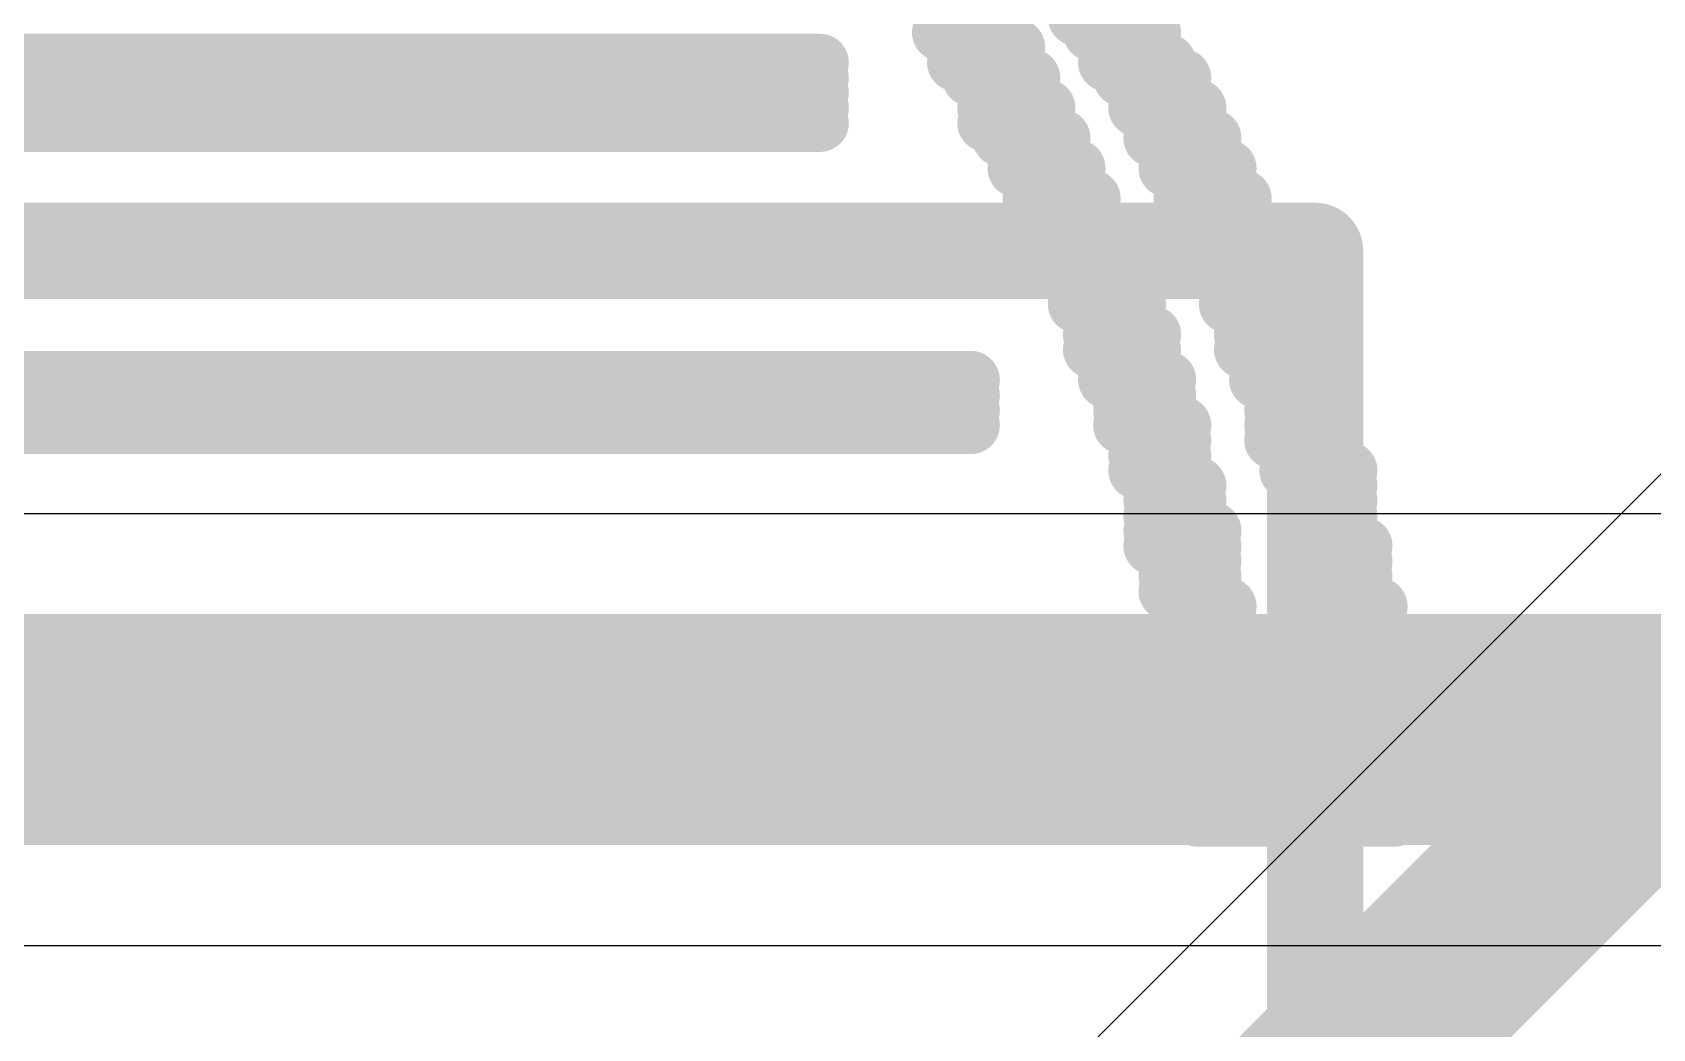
# Model space of a CAD drawing. Header units: inches. Extents: x -0.2 to 15.8, y 0 to 3.5.
# Drawn here: x 0.8012 to 0.8854, y 0.2575 to 0.3092 of the extents above; entities that cross this region are included whole.
import ezdxf

# ---------------------------------------------------------------- set-up
doc = ezdxf.new("R2010")
doc.units = ezdxf.units.IN
doc.header["$MEASUREMENT"] = 0
for name, color, linetype in [('Bottom Overlay', 54, 'Continuous'), ('Signal_2', 76, 'Continuous'), ('Top Layer', 1, 'Continuous'), ('Top Overlay', 2, 'Continuous')]:
    doc.layers.add(name, color=color, linetype=linetype)

msp = doc.modelspace()

# ---------------------------------------------------------------- linework, layer by layer
at = {"layer": 'Bottom Overlay'}
for points in [[(0.84844, 0.310019, 0.003, 0.003, 0), (0.85158, 0.310019, 0.003, 0.003, 0)], [(0.855505, 0.310019, 0.003, 0.003, 0), (0.858645, 0.310019, 0.003, 0.003, 0)], [(0.84844, 0.309234, 0.003, 0.003, 0), (0.85158, 0.309234, 0.003, 0.003, 0)], [(0.85629, 0.309234, 0.003, 0.003, 0), (0.85943, 0.309234, 0.003, 0.003, 0)], [(0.794271, 0.307663, 0.003, 0.003, 0), (0.842159, 0.307663, 0.003, 0.003, 0)], [(0.849225, 0.308449, 0.003, 0.003, 0), (0.852365, 0.308449, 0.003, 0.003, 0)], [(0.849225, 0.307663, 0.003, 0.003, 0), (0.852365, 0.307663, 0.003, 0.003, 0)], [(0.857075, 0.308449, 0.003, 0.003, 0), (0.85943, 0.308449, 0.003, 0.003, 0)], [(0.857075, 0.307663, 0.003, 0.003, 0), (0.860215, 0.307663, 0.003, 0.003, 0)], [(0.791131, 0.306878, 0.003, 0.003, 0), (0.842159, 0.306878, 0.003, 0.003, 0)], [(0.85001, 0.306878, 0.003, 0.003, 0), (0.85315, 0.306878, 0.003, 0.003, 0)], [(0.85786, 0.306878, 0.003, 0.003, 0), (0.861, 0.306878, 0.003, 0.003, 0)], [(0.791131, 0.306093, 0.003, 0.003, 0), (0.842159, 0.306093, 0.003, 0.003, 0)], [(0.850795, 0.306093, 0.003, 0.003, 0), (0.85315, 0.306093, 0.003, 0.003, 0)], [(0.858645, 0.306093, 0.003, 0.003, 0), (0.861, 0.306093, 0.003, 0.003, 0)], [(0.791131, 0.305308, 0.003, 0.003, 0), (0.842159, 0.305308, 0.003, 0.003, 0)], [(0.850795, 0.305308, 0.003, 0.003, 0), (0.853935, 0.305308, 0.003, 0.003, 0)], [(0.858645, 0.305308, 0.003, 0.003, 0), (0.861785, 0.305308, 0.003, 0.003, 0)], [(0.791131, 0.304523, 0.003, 0.003, 0), (0.842159, 0.304523, 0.003, 0.003, 0)], [(0.850795, 0.304523, 0.003, 0.003, 0), (0.853935, 0.304523, 0.003, 0.003, 0)], [(0.85943, 0.304523, 0.003, 0.003, 0), (0.861785, 0.304523, 0.003, 0.003, 0)], [(0.85158, 0.303738, 0.003, 0.003, 0), (0.85472, 0.303738, 0.003, 0.003, 0)], [(0.85943, 0.303738, 0.003, 0.003, 0), (0.86257, 0.303738, 0.003, 0.003, 0)], [(0.852365, 0.302953, 0.003, 0.003, 0), (0.85472, 0.302953, 0.003, 0.003, 0)], [(0.860215, 0.302953, 0.003, 0.003, 0), (0.86257, 0.302953, 0.003, 0.003, 0)], [(0.852365, 0.302168, 0.003, 0.003, 0), (0.855505, 0.302168, 0.003, 0.003, 0)], [(0.860215, 0.302168, 0.003, 0.003, 0), (0.863356, 0.302168, 0.003, 0.003, 0)], [(0.85315, 0.301383, 0.003, 0.003, 0), (0.855505, 0.301383, 0.003, 0.003, 0)], [(0.861, 0.301383, 0.003, 0.003, 0), (0.863356, 0.301383, 0.003, 0.003, 0)], [(0.85315, 0.300598, 0.003, 0.003, 0), (0.85629, 0.300598, 0.003, 0.003, 0)], [(0.861, 0.300598, 0.003, 0.003, 0), (0.86414, 0.300598, 0.003, 0.003, 0)], [(0.853935, 0.299813, 0.003, 0.003, 0), (0.85629, 0.299813, 0.003, 0.003, 0)], [(0.861785, 0.299813, 0.003, 0.003, 0), (0.86414, 0.299813, 0.003, 0.003, 0)], [(0.853935, 0.299028, 0.003, 0.003, 0), (0.857075, 0.299028, 0.003, 0.003, 0)], [(0.861785, 0.299028, 0.003, 0.003, 0), (0.864926, 0.299028, 0.003, 0.003, 0)], [(0.853935, 0.298243, 0.003, 0.003, 0), (0.857075, 0.298243, 0.003, 0.003, 0)], [(0.86257, 0.298243, 0.003, 0.003, 0), (0.864926, 0.298243, 0.003, 0.003, 0)], [(0.85472, 0.297458, 0.003, 0.003, 0), (0.85786, 0.297458, 0.003, 0.003, 0)], [(0.85472, 0.296673, 0.003, 0.003, 0), (0.85786, 0.296673, 0.003, 0.003, 0)], [(0.86257, 0.297458, 0.003, 0.003, 0), (0.865711, 0.297458, 0.003, 0.003, 0)], [(0.86257, 0.296673, 0.003, 0.003, 0), (0.865711, 0.296673, 0.003, 0.003, 0)], [(0.855505, 0.295888, 0.003, 0.003, 0), (0.85786, 0.295888, 0.003, 0.003, 0)], [(0.863356, 0.295888, 0.003, 0.003, 0), (0.866496, 0.295888, 0.003, 0.003, 0)], [(0.855505, 0.295103, 0.003, 0.003, 0), (0.858645, 0.295103, 0.003, 0.003, 0)], [(0.863356, 0.295103, 0.003, 0.003, 0), (0.866496, 0.295103, 0.003, 0.003, 0)], [(0.85629, 0.294318, 0.003, 0.003, 0), (0.858645, 0.294318, 0.003, 0.003, 0)], [(0.86414, 0.294318, 0.003, 0.003, 0), (0.866496, 0.294318, 0.003, 0.003, 0)], [(0.85629, 0.293533, 0.003, 0.003, 0), (0.85943, 0.293533, 0.003, 0.003, 0)], [(0.86414, 0.293533, 0.003, 0.003, 0), (0.867281, 0.293533, 0.003, 0.003, 0)], [(0.85629, 0.292748, 0.003, 0.003, 0), (0.85943, 0.292748, 0.003, 0.003, 0)], [(0.86414, 0.292748, 0.003, 0.003, 0), (0.867281, 0.292748, 0.003, 0.003, 0)], [(0.857075, 0.291963, 0.003, 0.003, 0), (0.85943, 0.291963, 0.003, 0.003, 0)], [(0.864926, 0.291963, 0.003, 0.003, 0), (0.868066, 0.291963, 0.003, 0.003, 0)], [(0.782496, 0.291178, 0.003, 0.003, 0), (0.85001, 0.291178, 0.003, 0.003, 0)], [(0.857075, 0.291178, 0.003, 0.003, 0), (0.860215, 0.291178, 0.003, 0.003, 0)], [(0.864926, 0.291178, 0.003, 0.003, 0), (0.868066, 0.291178, 0.003, 0.003, 0)], [(0.783281, 0.290392, 0.003, 0.003, 0), (0.85001, 0.290392, 0.003, 0.003, 0)], [(0.85786, 0.290392, 0.003, 0.003, 0), (0.860215, 0.290392, 0.003, 0.003, 0)], [(0.865711, 0.290392, 0.003, 0.003, 0), (0.868066, 0.290392, 0.003, 0.003, 0)], [(0.782496, 0.289607, 0.003, 0.003, 0), (0.85001, 0.289607, 0.003, 0.003, 0)], [(0.85786, 0.289607, 0.003, 0.003, 0), (0.860215, 0.289607, 0.003, 0.003, 0)], [(0.865711, 0.289607, 0.003, 0.003, 0), (0.868066, 0.289607, 0.003, 0.003, 0)], [(0.782496, 0.288822, 0.003, 0.003, 0), (0.85001, 0.288822, 0.003, 0.003, 0)], [(0.85786, 0.288822, 0.003, 0.003, 0), (0.861, 0.288822, 0.003, 0.003, 0)], [(0.865711, 0.288822, 0.003, 0.003, 0), (0.868851, 0.288822, 0.003, 0.003, 0)], [(0.858645, 0.288037, 0.003, 0.003, 0), (0.861, 0.288037, 0.003, 0.003, 0)], [(0.865711, 0.288037, 0.003, 0.003, 0), (0.868851, 0.288037, 0.003, 0.003, 0)], [(0.858645, 0.287252, 0.003, 0.003, 0), (0.861, 0.287252, 0.003, 0.003, 0)], [(0.866496, 0.287252, 0.003, 0.003, 0), (0.868851, 0.287252, 0.003, 0.003, 0)], [(0.858645, 0.286467, 0.003, 0.003, 0), (0.861, 0.286467, 0.003, 0.003, 0)], [(0.866496, 0.286467, 0.003, 0.003, 0), (0.869636, 0.286467, 0.003, 0.003, 0)], [(0.85943, 0.285682, 0.003, 0.003, 0), (0.861785, 0.285682, 0.003, 0.003, 0)], [(0.85943, 0.284897, 0.003, 0.003, 0), (0.861785, 0.284897, 0.003, 0.003, 0)], [(0.867281, 0.285682, 0.003, 0.003, 0), (0.869636, 0.285682, 0.003, 0.003, 0)], [(0.867281, 0.284897, 0.003, 0.003, 0), (0.869636, 0.284897, 0.003, 0.003, 0)], [(0.85943, 0.284112, 0.003, 0.003, 0), (0.861785, 0.284112, 0.003, 0.003, 0)], [(0.867281, 0.284112, 0.003, 0.003, 0), (0.869636, 0.284112, 0.003, 0.003, 0)], [(0.85943, 0.283327, 0.003, 0.003, 0), (0.86257, 0.283327, 0.003, 0.003, 0)], [(0.867281, 0.283327, 0.003, 0.003, 0), (0.869636, 0.283327, 0.003, 0.003, 0)], [(0.85943, 0.282542, 0.003, 0.003, 0), (0.86257, 0.282542, 0.003, 0.003, 0)], [(0.867281, 0.282542, 0.003, 0.003, 0), (0.870421, 0.282542, 0.003, 0.003, 0)], [(0.860215, 0.281757, 0.003, 0.003, 0), (0.86257, 0.281757, 0.003, 0.003, 0)], [(0.867281, 0.281757, 0.003, 0.003, 0), (0.870421, 0.281757, 0.003, 0.003, 0)], [(0.860215, 0.280972, 0.003, 0.003, 0), (0.86257, 0.280972, 0.003, 0.003, 0)], [(0.868066, 0.280972, 0.003, 0.003, 0), (0.870421, 0.280972, 0.003, 0.003, 0)], [(0.860215, 0.280187, 0.003, 0.003, 0), (0.86257, 0.280187, 0.003, 0.003, 0)], [(0.868066, 0.280187, 0.003, 0.003, 0), (0.870421, 0.280187, 0.003, 0.003, 0)], [(0.861, 0.279402, 0.003, 0.003, 0), (0.863356, 0.279402, 0.003, 0.003, 0)], [(0.868066, 0.279402, 0.003, 0.003, 0), (0.871206, 0.279402, 0.003, 0.003, 0)], [(0.861, 0.278617, 0.003, 0.003, 0), (0.863356, 0.278617, 0.003, 0.003, 0)], [(0.868066, 0.278617, 0.003, 0.003, 0), (0.871206, 0.278617, 0.003, 0.003, 0)], [(0.861, 0.277832, 0.003, 0.003, 0), (0.863356, 0.277832, 0.003, 0.003, 0)], [(0.868851, 0.277832, 0.003, 0.003, 0), (0.871206, 0.277832, 0.003, 0.003, 0)], [(0.861, 0.277047, 0.003, 0.003, 0), (0.863356, 0.277047, 0.003, 0.003, 0)], [(0.868851, 0.277047, 0.003, 0.003, 0), (0.871206, 0.277047, 0.003, 0.003, 0)], [(0.861, 0.276262, 0.003, 0.003, 0), (0.863356, 0.276262, 0.003, 0.003, 0)], [(0.868851, 0.276262, 0.003, 0.003, 0), (0.871206, 0.276262, 0.003, 0.003, 0)], [(0.780926, 0.275477, 0.003, 0.003, 0), (0.85472, 0.275477, 0.003, 0.003, 0)], [(0.861, 0.275477, 0.003, 0.003, 0), (0.863356, 0.275477, 0.003, 0.003, 0)], [(0.868851, 0.275477, 0.003, 0.003, 0), (0.871206, 0.275477, 0.003, 0.003, 0)], [(0.77386, 0.274692, 0.003, 0.003, 0), (0.85472, 0.274692, 0.003, 0.003, 0)], [(0.861, 0.274692, 0.003, 0.003, 0), (0.863356, 0.274692, 0.003, 0.003, 0)], [(0.868851, 0.274692, 0.003, 0.003, 0), (0.871206, 0.274692, 0.003, 0.003, 0)], [(0.77386, 0.273121, 0.003, 0.003, 0), (0.85472, 0.273121, 0.003, 0.003, 0)], [(0.774645, 0.273906, 0.003, 0.003, 0), (0.85472, 0.273906, 0.003, 0.003, 0)], [(0.861, 0.273906, 0.003, 0.003, 0), (0.86414, 0.273906, 0.003, 0.003, 0)], [(0.861, 0.273121, 0.003, 0.003, 0), (0.86414, 0.273121, 0.003, 0.003, 0)], [(0.868851, 0.273906, 0.003, 0.003, 0), (0.871206, 0.273906, 0.003, 0.003, 0)], [(0.868851, 0.273121, 0.003, 0.003, 0), (0.871206, 0.273121, 0.003, 0.003, 0)], [(0.861, 0.272336, 0.003, 0.003, 0), (0.86414, 0.272336, 0.003, 0.003, 0)], [(0.868851, 0.272336, 0.003, 0.003, 0), (0.871206, 0.272336, 0.003, 0.003, 0)], [(0.861, 0.271551, 0.003, 0.003, 0), (0.86414, 0.271551, 0.003, 0.003, 0)], [(0.868851, 0.271551, 0.003, 0.003, 0), (0.871206, 0.271551, 0.003, 0.003, 0)], [(0.861785, 0.270766, 0.003, 0.003, 0), (0.871991, 0.270766, 0.003, 0.003, 0)], [(0.861785, 0.269981, 0.003, 0.003, 0), (0.871991, 0.269981, 0.003, 0.003, 0)], [(0.861785, 0.269196, 0.003, 0.003, 0), (0.871991, 0.269196, 0.003, 0.003, 0)], [(0.861785, 0.268411, 0.003, 0.003, 0), (0.871991, 0.268411, 0.003, 0.003, 0)]]:
    msp.add_lwpolyline(points, format="xyseb", dxfattribs=at)
for points in [[(0.84769, 0.310019, 0.0015, 0.0015, 1), (0.84919, 0.310019, 0.0015, 0.0015, 1)], [(0.85083, 0.310019, 0.0015, 0.0015, 1), (0.85233, 0.310019, 0.0015, 0.0015, 1)], [(0.854755, 0.310019, 0.0015, 0.0015, 1), (0.856255, 0.310019, 0.0015, 0.0015, 1)], [(0.857895, 0.310019, 0.0015, 0.0015, 1), (0.859395, 0.310019, 0.0015, 0.0015, 1)], [(0.84769, 0.309234, 0.0015, 0.0015, 1), (0.84919, 0.309234, 0.0015, 0.0015, 1)], [(0.85083, 0.309234, 0.0015, 0.0015, 1), (0.85233, 0.309234, 0.0015, 0.0015, 1)], [(0.85554, 0.309234, 0.0015, 0.0015, 1), (0.85704, 0.309234, 0.0015, 0.0015, 1)], [(0.85868, 0.309234, 0.0015, 0.0015, 1), (0.86018, 0.309234, 0.0015, 0.0015, 1)], [(0.841409, 0.307663, 0.0015, 0.0015, 1), (0.842909, 0.307663, 0.0015, 0.0015, 1)], [(0.848475, 0.308449, 0.0015, 0.0015, 1), (0.849975, 0.308449, 0.0015, 0.0015, 1)], [(0.848475, 0.307663, 0.0015, 0.0015, 1), (0.849975, 0.307663, 0.0015, 0.0015, 1)], [(0.851615, 0.308449, 0.0015, 0.0015, 1), (0.853115, 0.308449, 0.0015, 0.0015, 1)], [(0.851615, 0.307663, 0.0015, 0.0015, 1), (0.853115, 0.307663, 0.0015, 0.0015, 1)], [(0.856325, 0.308449, 0.0015, 0.0015, 1), (0.857825, 0.308449, 0.0015, 0.0015, 1)], [(0.856325, 0.307663, 0.0015, 0.0015, 1), (0.857825, 0.307663, 0.0015, 0.0015, 1)], [(0.85868, 0.308449, 0.0015, 0.0015, 1), (0.86018, 0.308449, 0.0015, 0.0015, 1)], [(0.859465, 0.307663, 0.0015, 0.0015, 1), (0.860965, 0.307663, 0.0015, 0.0015, 1)], [(0.841409, 0.306878, 0.0015, 0.0015, 1), (0.842909, 0.306878, 0.0015, 0.0015, 1)], [(0.84926, 0.306878, 0.0015, 0.0015, 1), (0.85076, 0.306878, 0.0015, 0.0015, 1)], [(0.8524, 0.306878, 0.0015, 0.0015, 1), (0.8539, 0.306878, 0.0015, 0.0015, 1)], [(0.85711, 0.306878, 0.0015, 0.0015, 1), (0.85861, 0.306878, 0.0015, 0.0015, 1)], [(0.86025, 0.306878, 0.0015, 0.0015, 1), (0.86175, 0.306878, 0.0015, 0.0015, 1)], [(0.841409, 0.306093, 0.0015, 0.0015, 1), (0.842909, 0.306093, 0.0015, 0.0015, 1)], [(0.850045, 0.306093, 0.0015, 0.0015, 1), (0.851545, 0.306093, 0.0015, 0.0015, 1)], [(0.8524, 0.306093, 0.0015, 0.0015, 1), (0.8539, 0.306093, 0.0015, 0.0015, 1)], [(0.857895, 0.306093, 0.0015, 0.0015, 1), (0.859395, 0.306093, 0.0015, 0.0015, 1)], [(0.86025, 0.306093, 0.0015, 0.0015, 1), (0.86175, 0.306093, 0.0015, 0.0015, 1)], [(0.841409, 0.305308, 0.0015, 0.0015, 1), (0.842909, 0.305308, 0.0015, 0.0015, 1)], [(0.850045, 0.305308, 0.0015, 0.0015, 1), (0.851545, 0.305308, 0.0015, 0.0015, 1)], [(0.853185, 0.305308, 0.0015, 0.0015, 1), (0.854685, 0.305308, 0.0015, 0.0015, 1)], [(0.857895, 0.305308, 0.0015, 0.0015, 1), (0.859395, 0.305308, 0.0015, 0.0015, 1)], [(0.861035, 0.305308, 0.0015, 0.0015, 1), (0.862535, 0.305308, 0.0015, 0.0015, 1)], [(0.841409, 0.304523, 0.0015, 0.0015, 1), (0.842909, 0.304523, 0.0015, 0.0015, 1)], [(0.850045, 0.304523, 0.0015, 0.0015, 1), (0.851545, 0.304523, 0.0015, 0.0015, 1)], [(0.853185, 0.304523, 0.0015, 0.0015, 1), (0.854685, 0.304523, 0.0015, 0.0015, 1)], [(0.85868, 0.304523, 0.0015, 0.0015, 1), (0.86018, 0.304523, 0.0015, 0.0015, 1)], [(0.861035, 0.304523, 0.0015, 0.0015, 1), (0.862535, 0.304523, 0.0015, 0.0015, 1)], [(0.85083, 0.303738, 0.0015, 0.0015, 1), (0.85233, 0.303738, 0.0015, 0.0015, 1)], [(0.85397, 0.303738, 0.0015, 0.0015, 1), (0.85547, 0.303738, 0.0015, 0.0015, 1)], [(0.85868, 0.303738, 0.0015, 0.0015, 1), (0.86018, 0.303738, 0.0015, 0.0015, 1)], [(0.86182, 0.303738, 0.0015, 0.0015, 1), (0.86332, 0.303738, 0.0015, 0.0015, 1)], [(0.851615, 0.302953, 0.0015, 0.0015, 1), (0.853115, 0.302953, 0.0015, 0.0015, 1)], [(0.85397, 0.302953, 0.0015, 0.0015, 1), (0.85547, 0.302953, 0.0015, 0.0015, 1)], [(0.859465, 0.302953, 0.0015, 0.0015, 1), (0.860965, 0.302953, 0.0015, 0.0015, 1)], [(0.86182, 0.302953, 0.0015, 0.0015, 1), (0.86332, 0.302953, 0.0015, 0.0015, 1)], [(0.851615, 0.302168, 0.0015, 0.0015, 1), (0.853115, 0.302168, 0.0015, 0.0015, 1)], [(0.854755, 0.302168, 0.0015, 0.0015, 1), (0.856255, 0.302168, 0.0015, 0.0015, 1)], [(0.859465, 0.302168, 0.0015, 0.0015, 1), (0.860965, 0.302168, 0.0015, 0.0015, 1)], [(0.862606, 0.302168, 0.0015, 0.0015, 1), (0.864105, 0.302168, 0.0015, 0.0015, 1)], [(0.8524, 0.301383, 0.0015, 0.0015, 1), (0.8539, 0.301383, 0.0015, 0.0015, 1)], [(0.854755, 0.301383, 0.0015, 0.0015, 1), (0.856255, 0.301383, 0.0015, 0.0015, 1)], [(0.86025, 0.301383, 0.0015, 0.0015, 1), (0.86175, 0.301383, 0.0015, 0.0015, 1)], [(0.862606, 0.301383, 0.0015, 0.0015, 1), (0.864105, 0.301383, 0.0015, 0.0015, 1)], [(0.8524, 0.300598, 0.0015, 0.0015, 1), (0.8539, 0.300598, 0.0015, 0.0015, 1)], [(0.85554, 0.300598, 0.0015, 0.0015, 1), (0.85704, 0.300598, 0.0015, 0.0015, 1)], [(0.86025, 0.300598, 0.0015, 0.0015, 1), (0.86175, 0.300598, 0.0015, 0.0015, 1)], [(0.86339, 0.300598, 0.0015, 0.0015, 1), (0.864891, 0.300598, 0.0015, 0.0015, 1)], [(0.853185, 0.299813, 0.0015, 0.0015, 1), (0.854685, 0.299813, 0.0015, 0.0015, 1)], [(0.85554, 0.299813, 0.0015, 0.0015, 1), (0.85704, 0.299813, 0.0015, 0.0015, 1)], [(0.861035, 0.299813, 0.0015, 0.0015, 1), (0.862535, 0.299813, 0.0015, 0.0015, 1)], [(0.86339, 0.299813, 0.0015, 0.0015, 1), (0.864891, 0.299813, 0.0015, 0.0015, 1)], [(0.853185, 0.299028, 0.0015, 0.0015, 1), (0.854685, 0.299028, 0.0015, 0.0015, 1)], [(0.856325, 0.299028, 0.0015, 0.0015, 1), (0.857825, 0.299028, 0.0015, 0.0015, 1)], [(0.861035, 0.299028, 0.0015, 0.0015, 1), (0.862535, 0.299028, 0.0015, 0.0015, 1)], [(0.864175, 0.299028, 0.0015, 0.0015, 1), (0.865676, 0.299028, 0.0015, 0.0015, 1)], [(0.853185, 0.298243, 0.0015, 0.0015, 1), (0.854685, 0.298243, 0.0015, 0.0015, 1)], [(0.856325, 0.298243, 0.0015, 0.0015, 1), (0.857825, 0.298243, 0.0015, 0.0015, 1)], [(0.86182, 0.298243, 0.0015, 0.0015, 1), (0.86332, 0.298243, 0.0015, 0.0015, 1)], [(0.864175, 0.298243, 0.0015, 0.0015, 1), (0.865676, 0.298243, 0.0015, 0.0015, 1)], [(0.85397, 0.297458, 0.0015, 0.0015, 1), (0.85547, 0.297458, 0.0015, 0.0015, 1)], [(0.85397, 0.296673, 0.0015, 0.0015, 1), (0.85547, 0.296673, 0.0015, 0.0015, 1)], [(0.85711, 0.297458, 0.0015, 0.0015, 1), (0.85861, 0.297458, 0.0015, 0.0015, 1)], [(0.85711, 0.296673, 0.0015, 0.0015, 1), (0.85861, 0.296673, 0.0015, 0.0015, 1)], [(0.86182, 0.297458, 0.0015, 0.0015, 1), (0.86332, 0.297458, 0.0015, 0.0015, 1)], [(0.86182, 0.296673, 0.0015, 0.0015, 1), (0.86332, 0.296673, 0.0015, 0.0015, 1)], [(0.864961, 0.297458, 0.0015, 0.0015, 1), (0.866461, 0.297458, 0.0015, 0.0015, 1)], [(0.864961, 0.296673, 0.0015, 0.0015, 1), (0.866461, 0.296673, 0.0015, 0.0015, 1)], [(0.854755, 0.295888, 0.0015, 0.0015, 1), (0.856255, 0.295888, 0.0015, 0.0015, 1)], [(0.85711, 0.295888, 0.0015, 0.0015, 1), (0.85861, 0.295888, 0.0015, 0.0015, 1)], [(0.862606, 0.295888, 0.0015, 0.0015, 1), (0.864105, 0.295888, 0.0015, 0.0015, 1)], [(0.865746, 0.295888, 0.0015, 0.0015, 1), (0.867246, 0.295888, 0.0015, 0.0015, 1)], [(0.854755, 0.295103, 0.0015, 0.0015, 1), (0.856255, 0.295103, 0.0015, 0.0015, 1)], [(0.857895, 0.295103, 0.0015, 0.0015, 1), (0.859395, 0.295103, 0.0015, 0.0015, 1)], [(0.862606, 0.295103, 0.0015, 0.0015, 1), (0.864105, 0.295103, 0.0015, 0.0015, 1)], [(0.865746, 0.295103, 0.0015, 0.0015, 1), (0.867246, 0.295103, 0.0015, 0.0015, 1)], [(0.85554, 0.294318, 0.0015, 0.0015, 1), (0.85704, 0.294318, 0.0015, 0.0015, 1)], [(0.857895, 0.294318, 0.0015, 0.0015, 1), (0.859395, 0.294318, 0.0015, 0.0015, 1)], [(0.86339, 0.294318, 0.0015, 0.0015, 1), (0.864891, 0.294318, 0.0015, 0.0015, 1)], [(0.865746, 0.294318, 0.0015, 0.0015, 1), (0.867246, 0.294318, 0.0015, 0.0015, 1)], [(0.85554, 0.293533, 0.0015, 0.0015, 1), (0.85704, 0.293533, 0.0015, 0.0015, 1)], [(0.85868, 0.293533, 0.0015, 0.0015, 1), (0.86018, 0.293533, 0.0015, 0.0015, 1)], [(0.86339, 0.293533, 0.0015, 0.0015, 1), (0.864891, 0.293533, 0.0015, 0.0015, 1)], [(0.866531, 0.293533, 0.0015, 0.0015, 1), (0.868031, 0.293533, 0.0015, 0.0015, 1)], [(0.85554, 0.292748, 0.0015, 0.0015, 1), (0.85704, 0.292748, 0.0015, 0.0015, 1)], [(0.85868, 0.292748, 0.0015, 0.0015, 1), (0.86018, 0.292748, 0.0015, 0.0015, 1)], [(0.86339, 0.292748, 0.0015, 0.0015, 1), (0.864891, 0.292748, 0.0015, 0.0015, 1)], [(0.866531, 0.292748, 0.0015, 0.0015, 1), (0.868031, 0.292748, 0.0015, 0.0015, 1)], [(0.856325, 0.291963, 0.0015, 0.0015, 1), (0.857825, 0.291963, 0.0015, 0.0015, 1)], [(0.85868, 0.291963, 0.0015, 0.0015, 1), (0.86018, 0.291963, 0.0015, 0.0015, 1)], [(0.864175, 0.291963, 0.0015, 0.0015, 1), (0.865676, 0.291963, 0.0015, 0.0015, 1)], [(0.867316, 0.291963, 0.0015, 0.0015, 1), (0.868816, 0.291963, 0.0015, 0.0015, 1)], [(0.84926, 0.291178, 0.0015, 0.0015, 1), (0.85076, 0.291178, 0.0015, 0.0015, 1)], [(0.856325, 0.291178, 0.0015, 0.0015, 1), (0.857825, 0.291178, 0.0015, 0.0015, 1)], [(0.859465, 0.291178, 0.0015, 0.0015, 1), (0.860965, 0.291178, 0.0015, 0.0015, 1)], [(0.864175, 0.291178, 0.0015, 0.0015, 1), (0.865676, 0.291178, 0.0015, 0.0015, 1)], [(0.867316, 0.291178, 0.0015, 0.0015, 1), (0.868816, 0.291178, 0.0015, 0.0015, 1)], [(0.84926, 0.290392, 0.0015, 0.0015, 1), (0.85076, 0.290392, 0.0015, 0.0015, 1)], [(0.85711, 0.290392, 0.0015, 0.0015, 1), (0.85861, 0.290392, 0.0015, 0.0015, 1)], [(0.859465, 0.290392, 0.0015, 0.0015, 1), (0.860965, 0.290392, 0.0015, 0.0015, 1)], [(0.864961, 0.290392, 0.0015, 0.0015, 1), (0.866461, 0.290392, 0.0015, 0.0015, 1)], [(0.867316, 0.290392, 0.0015, 0.0015, 1), (0.868816, 0.290392, 0.0015, 0.0015, 1)], [(0.84926, 0.289607, 0.0015, 0.0015, 1), (0.85076, 0.289607, 0.0015, 0.0015, 1)], [(0.85711, 0.289607, 0.0015, 0.0015, 1), (0.85861, 0.289607, 0.0015, 0.0015, 1)], [(0.859465, 0.289607, 0.0015, 0.0015, 1), (0.860965, 0.289607, 0.0015, 0.0015, 1)], [(0.864961, 0.289607, 0.0015, 0.0015, 1), (0.866461, 0.289607, 0.0015, 0.0015, 1)], [(0.867316, 0.289607, 0.0015, 0.0015, 1), (0.868816, 0.289607, 0.0015, 0.0015, 1)], [(0.84926, 0.288822, 0.0015, 0.0015, 1), (0.85076, 0.288822, 0.0015, 0.0015, 1)], [(0.85711, 0.288822, 0.0015, 0.0015, 1), (0.85861, 0.288822, 0.0015, 0.0015, 1)], [(0.86025, 0.288822, 0.0015, 0.0015, 1), (0.86175, 0.288822, 0.0015, 0.0015, 1)], [(0.864961, 0.288822, 0.0015, 0.0015, 1), (0.866461, 0.288822, 0.0015, 0.0015, 1)], [(0.868101, 0.288822, 0.0015, 0.0015, 1), (0.869601, 0.288822, 0.0015, 0.0015, 1)], [(0.857895, 0.288037, 0.0015, 0.0015, 1), (0.859395, 0.288037, 0.0015, 0.0015, 1)], [(0.86025, 0.288037, 0.0015, 0.0015, 1), (0.86175, 0.288037, 0.0015, 0.0015, 1)], [(0.864961, 0.288037, 0.0015, 0.0015, 1), (0.866461, 0.288037, 0.0015, 0.0015, 1)], [(0.868101, 0.288037, 0.0015, 0.0015, 1), (0.869601, 0.288037, 0.0015, 0.0015, 1)], [(0.857895, 0.287252, 0.0015, 0.0015, 1), (0.859395, 0.287252, 0.0015, 0.0015, 1)], [(0.86025, 0.287252, 0.0015, 0.0015, 1), (0.86175, 0.287252, 0.0015, 0.0015, 1)], [(0.865746, 0.287252, 0.0015, 0.0015, 1), (0.867246, 0.287252, 0.0015, 0.0015, 1)], [(0.868101, 0.287252, 0.0015, 0.0015, 1), (0.869601, 0.287252, 0.0015, 0.0015, 1)], [(0.857895, 0.286467, 0.0015, 0.0015, 1), (0.859395, 0.286467, 0.0015, 0.0015, 1)], [(0.86025, 0.286467, 0.0015, 0.0015, 1), (0.86175, 0.286467, 0.0015, 0.0015, 1)], [(0.865746, 0.286467, 0.0015, 0.0015, 1), (0.867246, 0.286467, 0.0015, 0.0015, 1)], [(0.868886, 0.286467, 0.0015, 0.0015, 1), (0.870386, 0.286467, 0.0015, 0.0015, 1)], [(0.85868, 0.285682, 0.0015, 0.0015, 1), (0.86018, 0.285682, 0.0015, 0.0015, 1)], [(0.85868, 0.284897, 0.0015, 0.0015, 1), (0.86018, 0.284897, 0.0015, 0.0015, 1)], [(0.861035, 0.285682, 0.0015, 0.0015, 1), (0.862535, 0.285682, 0.0015, 0.0015, 1)], [(0.861035, 0.284897, 0.0015, 0.0015, 1), (0.862535, 0.284897, 0.0015, 0.0015, 1)], [(0.866531, 0.285682, 0.0015, 0.0015, 1), (0.868031, 0.285682, 0.0015, 0.0015, 1)], [(0.866531, 0.284897, 0.0015, 0.0015, 1), (0.868031, 0.284897, 0.0015, 0.0015, 1)], [(0.868886, 0.285682, 0.0015, 0.0015, 1), (0.870386, 0.285682, 0.0015, 0.0015, 1)], [(0.868886, 0.284897, 0.0015, 0.0015, 1), (0.870386, 0.284897, 0.0015, 0.0015, 1)], [(0.85868, 0.284112, 0.0015, 0.0015, 1), (0.86018, 0.284112, 0.0015, 0.0015, 1)], [(0.861035, 0.284112, 0.0015, 0.0015, 1), (0.862535, 0.284112, 0.0015, 0.0015, 1)], [(0.866531, 0.284112, 0.0015, 0.0015, 1), (0.868031, 0.284112, 0.0015, 0.0015, 1)], [(0.868886, 0.284112, 0.0015, 0.0015, 1), (0.870386, 0.284112, 0.0015, 0.0015, 1)], [(0.85868, 0.283327, 0.0015, 0.0015, 1), (0.86018, 0.283327, 0.0015, 0.0015, 1)], [(0.86182, 0.283327, 0.0015, 0.0015, 1), (0.86332, 0.283327, 0.0015, 0.0015, 1)], [(0.866531, 0.283327, 0.0015, 0.0015, 1), (0.868031, 0.283327, 0.0015, 0.0015, 1)], [(0.868886, 0.283327, 0.0015, 0.0015, 1), (0.870386, 0.283327, 0.0015, 0.0015, 1)], [(0.85868, 0.282542, 0.0015, 0.0015, 1), (0.86018, 0.282542, 0.0015, 0.0015, 1)], [(0.86182, 0.282542, 0.0015, 0.0015, 1), (0.86332, 0.282542, 0.0015, 0.0015, 1)], [(0.866531, 0.282542, 0.0015, 0.0015, 1), (0.868031, 0.282542, 0.0015, 0.0015, 1)], [(0.869671, 0.282542, 0.0015, 0.0015, 1), (0.871171, 0.282542, 0.0015, 0.0015, 1)], [(0.859465, 0.281757, 0.0015, 0.0015, 1), (0.860965, 0.281757, 0.0015, 0.0015, 1)], [(0.86182, 0.281757, 0.0015, 0.0015, 1), (0.86332, 0.281757, 0.0015, 0.0015, 1)], [(0.866531, 0.281757, 0.0015, 0.0015, 1), (0.868031, 0.281757, 0.0015, 0.0015, 1)], [(0.869671, 0.281757, 0.0015, 0.0015, 1), (0.871171, 0.281757, 0.0015, 0.0015, 1)], [(0.859465, 0.280972, 0.0015, 0.0015, 1), (0.860965, 0.280972, 0.0015, 0.0015, 1)], [(0.86182, 0.280972, 0.0015, 0.0015, 1), (0.86332, 0.280972, 0.0015, 0.0015, 1)], [(0.867316, 0.280972, 0.0015, 0.0015, 1), (0.868816, 0.280972, 0.0015, 0.0015, 1)], [(0.869671, 0.280972, 0.0015, 0.0015, 1), (0.871171, 0.280972, 0.0015, 0.0015, 1)], [(0.859465, 0.280187, 0.0015, 0.0015, 1), (0.860965, 0.280187, 0.0015, 0.0015, 1)], [(0.86182, 0.280187, 0.0015, 0.0015, 1), (0.86332, 0.280187, 0.0015, 0.0015, 1)], [(0.867316, 0.280187, 0.0015, 0.0015, 1), (0.868816, 0.280187, 0.0015, 0.0015, 1)], [(0.869671, 0.280187, 0.0015, 0.0015, 1), (0.871171, 0.280187, 0.0015, 0.0015, 1)], [(0.86025, 0.279402, 0.0015, 0.0015, 1), (0.86175, 0.279402, 0.0015, 0.0015, 1)], [(0.862606, 0.279402, 0.0015, 0.0015, 1), (0.864105, 0.279402, 0.0015, 0.0015, 1)], [(0.867316, 0.279402, 0.0015, 0.0015, 1), (0.868816, 0.279402, 0.0015, 0.0015, 1)], [(0.870456, 0.279402, 0.0015, 0.0015, 1), (0.871956, 0.279402, 0.0015, 0.0015, 1)], [(0.86025, 0.278617, 0.0015, 0.0015, 1), (0.86175, 0.278617, 0.0015, 0.0015, 1)], [(0.862606, 0.278617, 0.0015, 0.0015, 1), (0.864105, 0.278617, 0.0015, 0.0015, 1)], [(0.867316, 0.278617, 0.0015, 0.0015, 1), (0.868816, 0.278617, 0.0015, 0.0015, 1)], [(0.870456, 0.278617, 0.0015, 0.0015, 1), (0.871956, 0.278617, 0.0015, 0.0015, 1)], [(0.86025, 0.277832, 0.0015, 0.0015, 1), (0.86175, 0.277832, 0.0015, 0.0015, 1)], [(0.862606, 0.277832, 0.0015, 0.0015, 1), (0.864105, 0.277832, 0.0015, 0.0015, 1)], [(0.868101, 0.277832, 0.0015, 0.0015, 1), (0.869601, 0.277832, 0.0015, 0.0015, 1)], [(0.870456, 0.277832, 0.0015, 0.0015, 1), (0.871956, 0.277832, 0.0015, 0.0015, 1)], [(0.86025, 0.277047, 0.0015, 0.0015, 1), (0.86175, 0.277047, 0.0015, 0.0015, 1)], [(0.862606, 0.277047, 0.0015, 0.0015, 1), (0.864105, 0.277047, 0.0015, 0.0015, 1)], [(0.868101, 0.277047, 0.0015, 0.0015, 1), (0.869601, 0.277047, 0.0015, 0.0015, 1)], [(0.870456, 0.277047, 0.0015, 0.0015, 1), (0.871956, 0.277047, 0.0015, 0.0015, 1)], [(0.86025, 0.276262, 0.0015, 0.0015, 1), (0.86175, 0.276262, 0.0015, 0.0015, 1)], [(0.862606, 0.276262, 0.0015, 0.0015, 1), (0.864105, 0.276262, 0.0015, 0.0015, 1)], [(0.868101, 0.276262, 0.0015, 0.0015, 1), (0.869601, 0.276262, 0.0015, 0.0015, 1)], [(0.870456, 0.276262, 0.0015, 0.0015, 1), (0.871956, 0.276262, 0.0015, 0.0015, 1)], [(0.85397, 0.275477, 0.0015, 0.0015, 1), (0.85547, 0.275477, 0.0015, 0.0015, 1)], [(0.86025, 0.275477, 0.0015, 0.0015, 1), (0.86175, 0.275477, 0.0015, 0.0015, 1)], [(0.862606, 0.275477, 0.0015, 0.0015, 1), (0.864105, 0.275477, 0.0015, 0.0015, 1)], [(0.868101, 0.275477, 0.0015, 0.0015, 1), (0.869601, 0.275477, 0.0015, 0.0015, 1)], [(0.870456, 0.275477, 0.0015, 0.0015, 1), (0.871956, 0.275477, 0.0015, 0.0015, 1)], [(0.85397, 0.274692, 0.0015, 0.0015, 1), (0.85547, 0.274692, 0.0015, 0.0015, 1)], [(0.86025, 0.274692, 0.0015, 0.0015, 1), (0.86175, 0.274692, 0.0015, 0.0015, 1)], [(0.862606, 0.274692, 0.0015, 0.0015, 1), (0.864105, 0.274692, 0.0015, 0.0015, 1)], [(0.868101, 0.274692, 0.0015, 0.0015, 1), (0.869601, 0.274692, 0.0015, 0.0015, 1)], [(0.870456, 0.274692, 0.0015, 0.0015, 1), (0.871956, 0.274692, 0.0015, 0.0015, 1)], [(0.85397, 0.273906, 0.0015, 0.0015, 1), (0.85547, 0.273906, 0.0015, 0.0015, 1)], [(0.85397, 0.273121, 0.0015, 0.0015, 1), (0.85547, 0.273121, 0.0015, 0.0015, 1)], [(0.86025, 0.273906, 0.0015, 0.0015, 1), (0.86175, 0.273906, 0.0015, 0.0015, 1)], [(0.86025, 0.273121, 0.0015, 0.0015, 1), (0.86175, 0.273121, 0.0015, 0.0015, 1)], [(0.86339, 0.273906, 0.0015, 0.0015, 1), (0.864891, 0.273906, 0.0015, 0.0015, 1)], [(0.86339, 0.273121, 0.0015, 0.0015, 1), (0.864891, 0.273121, 0.0015, 0.0015, 1)], [(0.868101, 0.273906, 0.0015, 0.0015, 1), (0.869601, 0.273906, 0.0015, 0.0015, 1)], [(0.868101, 0.273121, 0.0015, 0.0015, 1), (0.869601, 0.273121, 0.0015, 0.0015, 1)], [(0.870456, 0.273906, 0.0015, 0.0015, 1), (0.871956, 0.273906, 0.0015, 0.0015, 1)], [(0.870456, 0.273121, 0.0015, 0.0015, 1), (0.871956, 0.273121, 0.0015, 0.0015, 1)], [(0.86025, 0.272336, 0.0015, 0.0015, 1), (0.86175, 0.272336, 0.0015, 0.0015, 1)], [(0.86339, 0.272336, 0.0015, 0.0015, 1), (0.864891, 0.272336, 0.0015, 0.0015, 1)], [(0.868101, 0.272336, 0.0015, 0.0015, 1), (0.869601, 0.272336, 0.0015, 0.0015, 1)], [(0.870456, 0.272336, 0.0015, 0.0015, 1), (0.871956, 0.272336, 0.0015, 0.0015, 1)], [(0.86025, 0.271551, 0.0015, 0.0015, 1), (0.86175, 0.271551, 0.0015, 0.0015, 1)], [(0.86339, 0.271551, 0.0015, 0.0015, 1), (0.864891, 0.271551, 0.0015, 0.0015, 1)], [(0.868101, 0.271551, 0.0015, 0.0015, 1), (0.869601, 0.271551, 0.0015, 0.0015, 1)], [(0.870456, 0.271551, 0.0015, 0.0015, 1), (0.871956, 0.271551, 0.0015, 0.0015, 1)], [(0.861035, 0.270766, 0.0015, 0.0015, 1), (0.862535, 0.270766, 0.0015, 0.0015, 1)], [(0.871241, 0.270766, 0.0015, 0.0015, 1), (0.872741, 0.270766, 0.0015, 0.0015, 1)], [(0.861035, 0.269981, 0.0015, 0.0015, 1), (0.862535, 0.269981, 0.0015, 0.0015, 1)], [(0.871241, 0.269981, 0.0015, 0.0015, 1), (0.872741, 0.269981, 0.0015, 0.0015, 1)], [(0.861035, 0.269196, 0.0015, 0.0015, 1), (0.862535, 0.269196, 0.0015, 0.0015, 1)], [(0.871241, 0.269196, 0.0015, 0.0015, 1), (0.872741, 0.269196, 0.0015, 0.0015, 1)], [(0.861035, 0.268411, 0.0015, 0.0015, 1), (0.862535, 0.268411, 0.0015, 0.0015, 1)], [(0.871241, 0.268411, 0.0015, 0.0015, 1), (0.872741, 0.268411, 0.0015, 0.0015, 1)]]:
    msp.add_lwpolyline(points, format="xyseb", close=True, dxfattribs=at)
at = {"layer": 'Signal_2'}
msp.add_line((0.897805, 0.298224), (0.841777, 0.242196), dxfattribs=at)
msp.add_lwpolyline([(0.846, 0.232, 0.01, 0.01, 0), (0.908001, 0.294001, 0.01, 0.01, 0)], format="xyseb", dxfattribs=at)
at = {"layer": 'Top Layer'}
for p, q in [((1.216184, 0.284216), (0.269, 0.284216)), ((0.273646, 0.261784), (1.734182, 0.261784))]:
    msp.add_line(p, q, dxfattribs=at)
msp.add_lwpolyline([(0.269, 0.273, 0.012, 0.012, 0), (1.746741, 0.273, 0.012, 0.012, 0)], format="xyseb", dxfattribs=at)
at = {"layer": 'Top Overlay'}
for points in [[(0.442702, 0.297882, 0.005, 0.005, 0), (0.867899, 0.297882, 0.005, 0.005, 0)], [(0.867899, 0.250638, 0.005, 0.005, 0), (0.867899, 0.297882, 0.005, 0.005, 0)]]:
    msp.add_lwpolyline(points, format="xyseb", dxfattribs=at)
msp.add_lwpolyline([(0.866649, 0.297882, 0.0025, 0.0025, 1), (0.869149, 0.297882, 0.0025, 0.0025, 1)], format="xyseb", close=True, dxfattribs=at)
msp.add_lwpolyline([(0.866649, 0.297882, 0.0025, 0.0025, 1), (0.869149, 0.297882, 0.0025, 0.0025, 1)], format="xyseb", close=True, dxfattribs=at)

doc.saveas('drawing.dxf')
